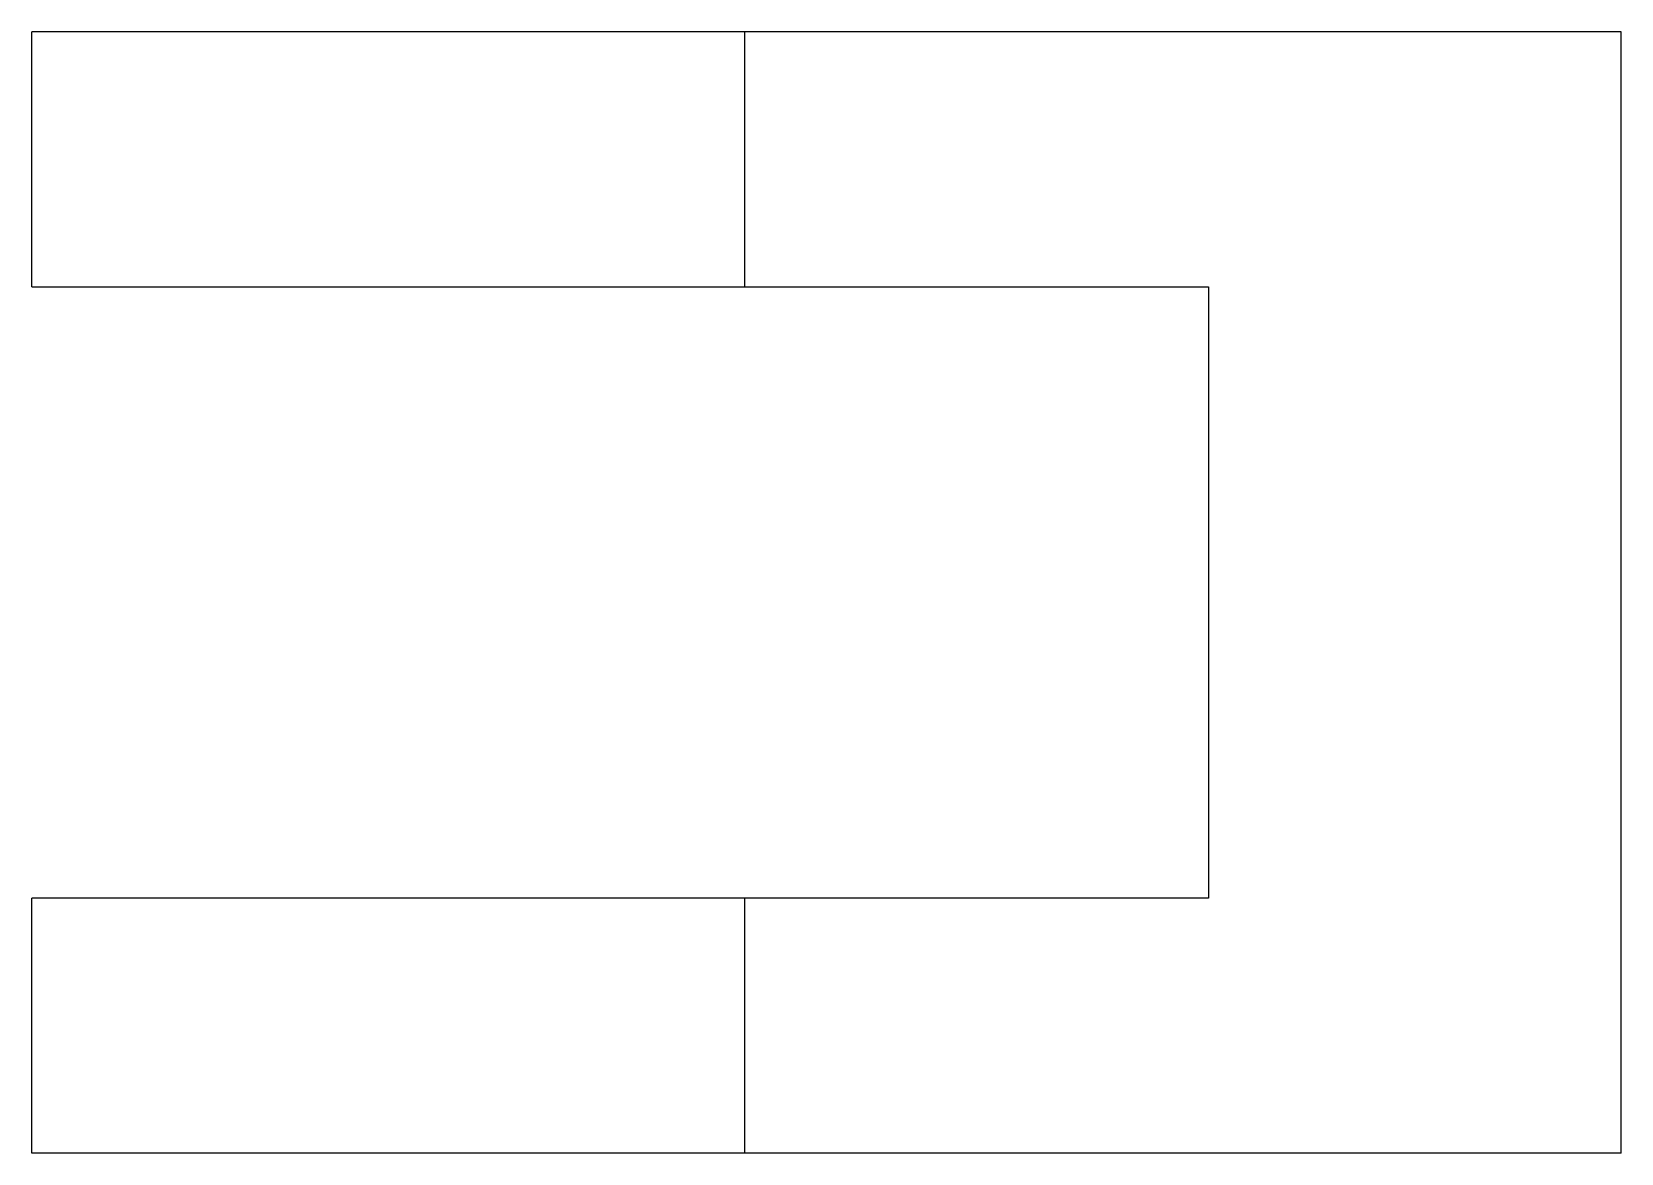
# Model space of a CAD drawing. Header units: metres. Extents: x -3.1 to 28.1, y -22 to 0.
import ezdxf

# ---------------------------------------------------------------- set-up
doc = ezdxf.new("R2010")
doc.units = ezdxf.units.M

msp = doc.modelspace()

# ---------------------------------------------------------------- linework, layer by layer
for points in [[(-3.1, -5), (-3.1, -4.9), (-3.1, -4.8), (-3.1, -4.7), (-3.1, -4.6), (-3.1, -4.5), (-3.1, -4.4), (-3.1, -4.3), (-3.1, -4.2), (-3.1, -4.1), (-3.1, -4), (-3.1, -3.9), (-3.1, -3.8), (-3.1, -3.7), (-3.1, -3.6), (-3.1, -3.5), (-3.1, -3.4), (-3.1, -3.3), (-3.1, -3.2), (-3.1, -3.1), (-3.1, -3), (-3.1, -2.9), (-3.1, -2.8), (-3.1, -2.7), (-3.1, -2.6), (-3.1, -2.5), (-3.1, -2.4), (-3.1, -2.3), (-3.1, -2.2), (-3.1, -2.1), (-3.1, -2), (-3.1, -1.9), (-3.1, -1.8), (-3.1, -1.7), (-3.1, -1.6), (-3.1, -1.5), (-3.1, -1.4), (-3.1, -1.3), (-3.1, -1.2), (-3.1, -1.1), (-3.1, -1), (-3.1, -0.9), (-3.1, -0.8), (-3.1, -0.7), (-3.1, -0.6), (-3.1, -0.5), (-3.1, -0.4), (-3.1, -0.3), (-3.1, -0.2), (-3.1, -0.1), (-3.1, 0)], [(10.9, 0), (10.851, 0), (10.802, 0), (10.753, 0), (10.662, 0), (10.517, 0), (10.372, 0), (10.227, 0), (10.007, 0), (9.773, 0), (9.54, 0), (9.284, 0), (8.974, 0), (8.663, 0), (8.353, 0), (7.999, 0), (7.627, 0), (7.256, 0), (6.878, 0), (6.464, 0), (6.049, 0), (5.635, 0), (5.208, 0), (4.772, 0), (4.336, 0), (3.9, 0), (3.464, 0), (3.028, 0), (2.592, 0), (2.165, 0), (1.751, 0), (1.336, 0), (0.922, 0), (0.544, 0), (0.173, 0), (-0.199, 0), (-0.553, 0), (-0.863, 0), (-1.174, 0), (-1.484, 0), (-1.74, 0), (-1.973, 0), (-2.207, 0), (-2.427, 0), (-2.572, 0), (-2.717, 0), (-2.862, 0), (-2.953, 0), (-3.002, 0), (-3.051, 0), (-3.1, 0)], [(10.9, -5), (10.9, -4.9), (10.9, -4.8), (10.9, -4.7), (10.9, -4.6), (10.9, -4.5), (10.9, -4.4), (10.9, -4.3), (10.9, -4.2), (10.9, -4.1), (10.9, -4), (10.9, -3.9), (10.9, -3.8), (10.9, -3.7), (10.9, -3.6), (10.9, -3.5), (10.9, -3.4), (10.9, -3.3), (10.9, -3.2), (10.9, -3.1), (10.9, -3), (10.9, -2.9), (10.9, -2.8), (10.9, -2.7), (10.9, -2.6), (10.9, -2.5), (10.9, -2.4), (10.9, -2.3), (10.9, -2.2), (10.9, -2.1), (10.9, -2), (10.9, -1.9), (10.9, -1.8), (10.9, -1.7), (10.9, -1.6), (10.9, -1.5), (10.9, -1.4), (10.9, -1.3), (10.9, -1.2), (10.9, -1.1), (10.9, -1), (10.9, -0.9), (10.9, -0.8), (10.9, -0.7), (10.9, -0.6), (10.9, -0.5), (10.9, -0.4), (10.9, -0.3), (10.9, -0.2), (10.9, -0.1), (10.9, 0)], [(28.1, 0), (27.756, 0), (27.412, 0), (27.068, 0), (26.724, 0), (26.38, 0), (26.036, 0), (25.692, 0), (25.348, 0), (25.004, 0), (24.66, 0), (24.316, 0), (23.972, 0), (23.628, 0), (23.284, 0), (22.94, 0), (22.596, 0), (22.252, 0), (21.908, 0), (21.564, 0), (21.22, 0), (20.876, 0), (20.532, 0), (20.188, 0), (19.844, 0), (19.5, 0), (19.156, 0), (18.812, 0), (18.468, 0), (18.124, 0), (17.78, 0), (17.436, 0), (17.092, 0), (16.748, 0), (16.404, 0), (16.06, 0), (15.716, 0), (15.372, 0), (15.028, 0), (14.684, 0), (14.34, 0), (13.996, 0), (13.652, 0), (13.308, 0), (12.964, 0), (12.62, 0), (12.276, 0), (11.932, 0), (11.588, 0), (11.244, 0), (10.9, 0)], [(28.1, -22), (28.1, -21.56), (28.1, -21.12), (28.1, -20.68), (28.1, -20.24), (28.1, -19.8), (28.1, -19.36), (28.1, -18.92), (28.1, -18.48), (28.1, -18.04), (28.1, -17.6), (28.1, -17.16), (28.1, -16.72), (28.1, -16.28), (28.1, -15.84), (28.1, -15.4), (28.1, -14.96), (28.1, -14.52), (28.1, -14.08), (28.1, -13.64), (28.1, -13.2), (28.1, -12.76), (28.1, -12.32), (28.1, -11.88), (28.1, -11.44), (28.1, -11), (28.1, -10.56), (28.1, -10.12), (28.1, -9.68), (28.1, -9.24), (28.1, -8.8), (28.1, -8.36), (28.1, -7.92), (28.1, -7.48), (28.1, -7.04), (28.1, -6.6), (28.1, -6.16), (28.1, -5.72), (28.1, -5.28), (28.1, -4.84), (28.1, -4.4), (28.1, -3.96), (28.1, -3.52), (28.1, -3.08), (28.1, -2.64), (28.1, -2.2), (28.1, -1.76), (28.1, -1.32), (28.1, -0.88), (28.1, -0.44), (28.1, 0)], [(-3.1, -5), (-3.051, -5), (-3.002, -5), (-2.953, -5), (-2.862, -5), (-2.717, -5), (-2.572, -5), (-2.427, -5), (-2.207, -5), (-1.973, -5), (-1.74, -5), (-1.484, -5), (-1.174, -5), (-0.863, -5), (-0.553, -5), (-0.199, -5), (0.173, -5), (0.544, -5), (0.922, -5), (1.336, -5), (1.751, -5), (2.165, -5), (2.592, -5), (3.028, -5), (3.464, -5), (3.9, -5), (4.336, -5), (4.772, -5), (5.208, -5), (5.635, -5), (6.049, -5), (6.464, -5), (6.878, -5), (7.256, -5), (7.627, -5), (7.999, -5), (8.353, -5), (8.663, -5), (8.974, -5), (9.284, -5), (9.54, -5), (9.773, -5), (10.007, -5), (10.227, -5), (10.372, -5), (10.517, -5), (10.662, -5), (10.753, -5), (10.802, -5), (10.851, -5), (10.9, -5)], [(10.9, -5), (11.082, -5), (11.264, -5), (11.446, -5), (11.628, -5), (11.81, -5), (11.992, -5), (12.174, -5), (12.356, -5), (12.538, -5), (12.72, -5), (12.902, -5), (13.084, -5), (13.266, -5), (13.448, -5), (13.63, -5), (13.812, -5), (13.994, -5), (14.176, -5), (14.358, -5), (14.54, -5), (14.722, -5), (14.904, -5), (15.086, -5), (15.268, -5), (15.45, -5), (15.632, -5), (15.814, -5), (15.996, -5), (16.178, -5), (16.36, -5), (16.542, -5), (16.724, -5), (16.906, -5), (17.088, -5), (17.27, -5), (17.452, -5), (17.634, -5), (17.816, -5), (17.998, -5), (18.18, -5), (18.362, -5), (18.544, -5), (18.726, -5), (18.908, -5), (19.09, -5), (19.272, -5), (19.454, -5), (19.636, -5), (19.818, -5), (20, -5)], [(20, -5), (20, -5.24), (20, -5.48), (20, -5.72), (20, -5.96), (20, -6.2), (20, -6.44), (20, -6.68), (20, -6.92), (20, -7.16), (20, -7.4), (20, -7.64), (20, -7.88), (20, -8.12), (20, -8.36), (20, -8.6), (20, -8.84), (20, -9.08), (20, -9.32), (20, -9.56), (20, -9.8), (20, -10.04), (20, -10.28), (20, -10.52), (20, -10.76), (20, -11), (20, -11.24), (20, -11.48), (20, -11.72), (20, -11.96), (20, -12.2), (20, -12.44), (20, -12.68), (20, -12.92), (20, -13.16), (20, -13.4), (20, -13.64), (20, -13.88), (20, -14.12), (20, -14.36), (20, -14.6), (20, -14.84), (20, -15.08), (20, -15.32), (20, -15.56), (20, -15.8), (20, -16.04), (20, -16.28), (20, -16.52), (20, -16.76), (20, -17)], [(10.9, -17), (10.851, -17), (10.802, -17), (10.753, -17), (10.662, -17), (10.517, -17), (10.372, -17), (10.227, -17), (10.007, -17), (9.773, -17), (9.54, -17), (9.284, -17), (8.974, -17), (8.663, -17), (8.353, -17), (7.999, -17), (7.627, -17), (7.256, -17), (6.878, -17), (6.464, -17), (6.049, -17), (5.635, -17), (5.208, -17), (4.772, -17), (4.336, -17), (3.9, -17), (3.464, -17), (3.028, -17), (2.592, -17), (2.165, -17), (1.751, -17), (1.336, -17), (0.922, -17), (0.544, -17), (0.173, -17), (-0.199, -17), (-0.553, -17), (-0.863, -17), (-1.174, -17), (-1.484, -17), (-1.74, -17), (-1.973, -17), (-2.207, -17), (-2.427, -17), (-2.572, -17), (-2.717, -17), (-2.862, -17), (-2.953, -17), (-3.002, -17), (-3.051, -17), (-3.1, -17)], [(-3.1, -22), (-3.1, -21.9), (-3.1, -21.8), (-3.1, -21.7), (-3.1, -21.6), (-3.1, -21.5), (-3.1, -21.4), (-3.1, -21.3), (-3.1, -21.2), (-3.1, -21.1), (-3.1, -21), (-3.1, -20.9), (-3.1, -20.8), (-3.1, -20.7), (-3.1, -20.6), (-3.1, -20.5), (-3.1, -20.4), (-3.1, -20.3), (-3.1, -20.2), (-3.1, -20.1), (-3.1, -20), (-3.1, -19.9), (-3.1, -19.8), (-3.1, -19.7), (-3.1, -19.6), (-3.1, -19.5), (-3.1, -19.4), (-3.1, -19.3), (-3.1, -19.2), (-3.1, -19.1), (-3.1, -19), (-3.1, -18.9), (-3.1, -18.8), (-3.1, -18.7), (-3.1, -18.6), (-3.1, -18.5), (-3.1, -18.4), (-3.1, -18.3), (-3.1, -18.2), (-3.1, -18.1), (-3.1, -18), (-3.1, -17.9), (-3.1, -17.8), (-3.1, -17.7), (-3.1, -17.6), (-3.1, -17.5), (-3.1, -17.4), (-3.1, -17.3), (-3.1, -17.2), (-3.1, -17.1), (-3.1, -17)], [(20, -17), (19.818, -17), (19.636, -17), (19.454, -17), (19.272, -17), (19.09, -17), (18.908, -17), (18.726, -17), (18.544, -17), (18.362, -17), (18.18, -17), (17.998, -17), (17.816, -17), (17.634, -17), (17.452, -17), (17.27, -17), (17.088, -17), (16.906, -17), (16.724, -17), (16.542, -17), (16.36, -17), (16.178, -17), (15.996, -17), (15.814, -17), (15.632, -17), (15.45, -17), (15.268, -17), (15.086, -17), (14.904, -17), (14.722, -17), (14.54, -17), (14.358, -17), (14.176, -17), (13.994, -17), (13.812, -17), (13.63, -17), (13.448, -17), (13.266, -17), (13.084, -17), (12.902, -17), (12.72, -17), (12.538, -17), (12.356, -17), (12.174, -17), (11.992, -17), (11.81, -17), (11.628, -17), (11.446, -17), (11.264, -17), (11.082, -17), (10.9, -17)], [(10.9, -22), (10.9, -21.9), (10.9, -21.8), (10.9, -21.7), (10.9, -21.6), (10.9, -21.5), (10.9, -21.4), (10.9, -21.3), (10.9, -21.2), (10.9, -21.1), (10.9, -21), (10.9, -20.9), (10.9, -20.8), (10.9, -20.7), (10.9, -20.6), (10.9, -20.5), (10.9, -20.4), (10.9, -20.3), (10.9, -20.2), (10.9, -20.1), (10.9, -20), (10.9, -19.9), (10.9, -19.8), (10.9, -19.7), (10.9, -19.6), (10.9, -19.5), (10.9, -19.4), (10.9, -19.3), (10.9, -19.2), (10.9, -19.1), (10.9, -19), (10.9, -18.9), (10.9, -18.8), (10.9, -18.7), (10.9, -18.6), (10.9, -18.5), (10.9, -18.4), (10.9, -18.3), (10.9, -18.2), (10.9, -18.1), (10.9, -18), (10.9, -17.9), (10.9, -17.8), (10.9, -17.7), (10.9, -17.6), (10.9, -17.5), (10.9, -17.4), (10.9, -17.3), (10.9, -17.2), (10.9, -17.1), (10.9, -17)], [(10.9, -22), (10.851, -22), (10.802, -22), (10.753, -22), (10.662, -22), (10.517, -22), (10.372, -22), (10.227, -22), (10.007, -22), (9.773, -22), (9.54, -22), (9.284, -22), (8.974, -22), (8.663, -22), (8.353, -22), (7.999, -22), (7.627, -22), (7.256, -22), (6.878, -22), (6.464, -22), (6.049, -22), (5.635, -22), (5.208, -22), (4.772, -22), (4.336, -22), (3.9, -22), (3.464, -22), (3.028, -22), (2.592, -22), (2.165, -22), (1.751, -22), (1.336, -22), (0.922, -22), (0.544, -22), (0.173, -22), (-0.199, -22), (-0.553, -22), (-0.863, -22), (-1.174, -22), (-1.484, -22), (-1.74, -22), (-1.973, -22), (-2.207, -22), (-2.427, -22), (-2.572, -22), (-2.717, -22), (-2.862, -22), (-2.953, -22), (-3.002, -22), (-3.051, -22), (-3.1, -22)], [(28.1, -22), (27.756, -22), (27.412, -22), (27.068, -22), (26.724, -22), (26.38, -22), (26.036, -22), (25.692, -22), (25.348, -22), (25.004, -22), (24.66, -22), (24.316, -22), (23.972, -22), (23.628, -22), (23.284, -22), (22.94, -22), (22.596, -22), (22.252, -22), (21.908, -22), (21.564, -22), (21.22, -22), (20.876, -22), (20.532, -22), (20.188, -22), (19.844, -22), (19.5, -22), (19.156, -22), (18.812, -22), (18.468, -22), (18.124, -22), (17.78, -22), (17.436, -22), (17.092, -22), (16.748, -22), (16.404, -22), (16.06, -22), (15.716, -22), (15.372, -22), (15.028, -22), (14.684, -22), (14.34, -22), (13.996, -22), (13.652, -22), (13.308, -22), (12.964, -22), (12.62, -22), (12.276, -22), (11.932, -22), (11.588, -22), (11.244, -22), (10.9, -22)]]:
    msp.add_lwpolyline(points)

doc.saveas('drawing.dxf')
